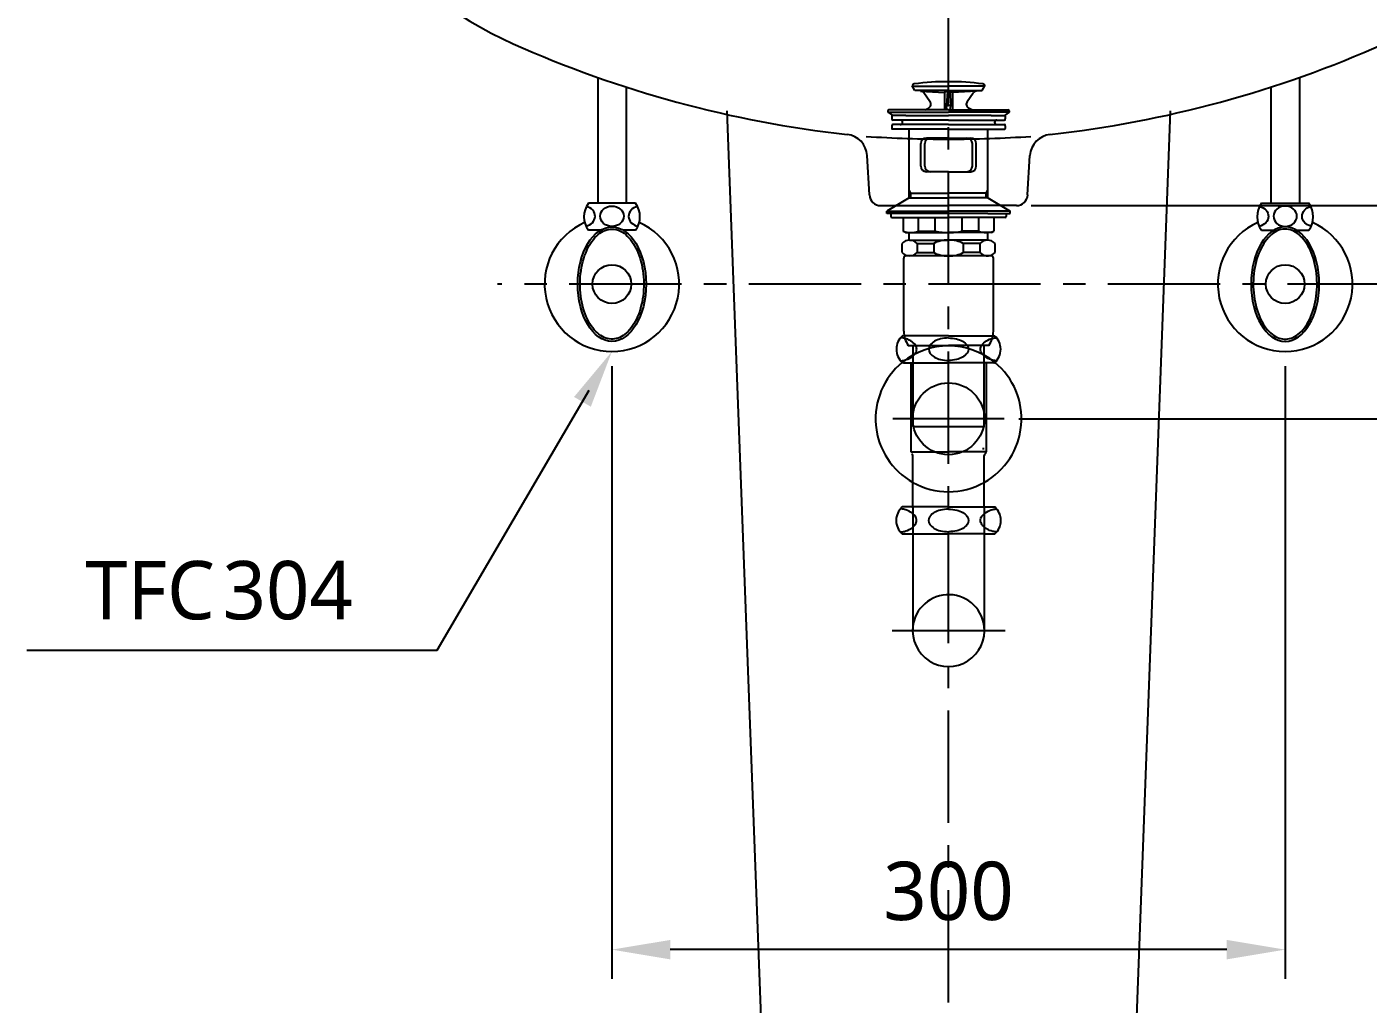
# Model space of a CAD drawing. Extents: x 7158 to 10258, y -4678 to -2578.
# Drawn here: x 7948 to 8545, y -4273 to -3838 of the extents above; entities that cross this region are included whole.
import ezdxf

# ---------------------------------------------------------------- set-up
doc = ezdxf.new("R2010")
doc.units = 0
doc.header["$LTSCALE"] = 20
doc.header["$MEASUREMENT"] = 0
doc.linetypes.add('CENTER', pattern=[2, 1.25, -0.25, 0.25, -0.25])
doc.layers.get('0').update_dxf_attribs({"linetype": 'CONTINUOUS'})
doc.layers.get('DEFPOINTS').update_dxf_attribs({"linetype": 'CONTINUOUS'})
for name, color, linetype in [('1', 1, 'CONTINUOUS'), ('3', 3, 'CONTINUOUS'), ('4', 4, 'CONTINUOUS'), ('6', 6, 'CONTINUOUS'), ('7', 7, 'CONTINUOUS'), ('CENTER', 2, 'CENTER')]:
    doc.layers.add(name, color=color, linetype=linetype)
doc.styles.get("Standard").update_dxf_attribs({"font": 'NanumGothic.ttf'})
doc.dimstyles.get("Standard").update_dxf_attribs({"dimtxt": 2.5, "dimasz": 2, "dimexe": 2, "dimexo": 1, "dimgap": 1.5, "dimtad": 1, "dimdec": 0, "dimlfac": 10, "dimrnd": 0.5, "dimzin": 0, "dimdsep": 46, "dimtxsty": 'Standard', "dimcen": 0, "dimclrt": 2, "dimadec": 0, "dimazin": 0, "dimtfac": 1, "dimtdec": 0, "dimtmove": 0, "dimatfit": 3, "dimfxl": 1, "dimtolj": 1, "dimtzin": 0, "dimarcsym": 0})

# ---------------------------------------------------------------- blocks, each defined once
blk = doc.blocks.new('*D48')
at = {"layer": '1', "color": 3, "lineweight": -2, "transparency": 16777216}
for p, q in [((8208.4, -3989.02), (8208.4, -4262.04)), ((8508.4, -3989.02), (8508.4, -4262.04)), ((8482.4, -4249.04), (8234.4, -4249.04))]:
    blk.add_line(p, q, dxfattribs=at)
at = {"layer": '1', "color": 3, "transparency": 16777216}
for points in [[(8234.4, -4244.71), (8234.4, -4253.37), (8208.4, -4249.04)], [(8482.4, -4244.71), (8482.4, -4253.37), (8508.4, -4249.04)]]:
    blk.add_solid(points, dxfattribs=at)
at = {"layer": 'DEFPOINTS', "color": 0, "transparency": 16777216}
for p in [(8208.4, -3982.52), (8508.4, -3982.52), (8208.4, -4249.04)]:
    blk.add_point(p, dxfattribs=at)
at = {"layer": '1', "color": 2, "transparency": 16777216, "insert": (8358.4, -4223.04), "char_height": 26, "attachment_point": 5}
blk.add_mtext('\\A1;300', dxfattribs=at)
blk = doc.blocks.new('*D52')
at = {"layer": '1', "color": 3, "lineweight": -2, "transparency": 16777216}
for p, q in [((8649.9, -3702.52), (8734.13, -3702.52)), ((8721.13, -3891.52), (8721.13, -3728.52)), ((8395.16, -3917.52), (8734.13, -3917.52))]:
    blk.add_line(p, q, dxfattribs=at)
at = {"layer": '1', "color": 3, "transparency": 16777216}
for points in [[(8716.79, -3728.52), (8725.46, -3728.52), (8721.13, -3702.52)], [(8716.79, -3891.52), (8725.46, -3891.52), (8721.13, -3917.52)]]:
    blk.add_solid(points, dxfattribs=at)
at = {"layer": 'DEFPOINTS', "color": 0, "transparency": 16777216}
for p in [(8643.4, -3702.52), (8721.13, -3702.52), (8388.66, -3917.52)]:
    blk.add_point(p, dxfattribs=at)
at = {"layer": '1', "color": 2, "transparency": 16777216, "insert": (8695.13, -3810.02), "char_height": 26, "attachment_point": 5, "rotation": 90}
blk.add_mtext('\\A1;215', dxfattribs=at)
blk = doc.blocks.new('*D54')
at = {"layer": '1', "color": 3, "lineweight": -2, "transparency": 16777216}
for p, q in [((8649.9, -3702.52), (8895.17, -3702.52)), ((8882.17, -3986.56), (8882.17, -3728.52)), ((8389.67, -4012.56), (8895.17, -4012.56))]:
    blk.add_line(p, q, dxfattribs=at)
at = {"layer": '1', "color": 3, "transparency": 16777216}
for points in [[(8877.83, -3728.52), (8886.5, -3728.52), (8882.17, -3702.52)], [(8877.83, -3986.56), (8886.5, -3986.56), (8882.17, -4012.56)]]:
    blk.add_solid(points, dxfattribs=at)
at = {"layer": 'DEFPOINTS', "color": 0, "transparency": 16777216}
for p in [(8643.4, -3702.52), (8882.17, -3702.52), (8383.17, -4012.56)]:
    blk.add_point(p, dxfattribs=at)
at = {"layer": '1', "color": 2, "transparency": 16777216, "insert": (8856.17, -3857.54), "char_height": 26, "attachment_point": 5, "rotation": 90}
blk.add_mtext('\\A1;310', dxfattribs=at)

msp = doc.modelspace()

# ---------------------------------------------------------------- linework, layer by layer
for centre, start, end in [((8368.31, -3388.88), 245.93629, 263.67608), ((8348.49, -3388.88), 276.32392, 294.06371)]:
    msp.add_arc(centre, 500, start, end)
at = {"layer": '1', "color": 3}
for p, q in [((8130.47, -4115.63), (8198.3, -3999.78)), ((7947.67, -4115.63), (8130.47, -4115.63))]:
    msp.add_line(p, q, dxfattribs=at)
msp.add_solid([(8191.52, -4002.77), (8199, -4007.14), (8208.4, -3982.52)], dxfattribs=at)
at = {"layer": '3'}
for p, q in [((8343.4, -3866.32), (8342.17, -3864.19)), ((8342.28, -3864.39), (8358.4, -3864.39)), ((8358.4, -3866.32), (8343.4, -3866.32)), ((8345.91, -3866.51), (8356.65, -3867.21)), ((8358.4, -3866.32), (8356.65, -3867.21)), ((8357.88, -3866.59), (8357.45, -3872.99)), ((8374.51, -3864.39), (8358.4, -3864.39)), ((8358.4, -3866.32), (8373.4, -3866.32)), ((8358.4, -3866.32), (8360.15, -3867.21)), ((8358.92, -3866.59), (8359.35, -3872.99)), ((8370.88, -3866.51), (8360.15, -3867.21)), ((8373.4, -3866.32), (8374.63, -3864.19)), ((8350.13, -3871.2), (8347.41, -3867.35)), ((8356.65, -3867.21), (8356.65, -3874.92)), ((8357.65, -3874.92), (8357.45, -3872.97)), ((8357.45, -3872.97), (8358.4, -3872.97)), ((8359.35, -3872.97), (8358.4, -3872.97)), ((8359.15, -3874.92), (8359.35, -3872.97)), ((8360.15, -3867.21), (8360.15, -3874.92)), ((8366.67, -3871.2), (8369.39, -3867.35)), ((8331.4, -3875.32), (8331.4, -3875.92)), ((8331.4, -3875.92), (8358.4, -3875.92)), ((8331.4, -3875.92), (8333.54, -3877.42)), ((8341.1, -3874.92), (8331.8, -3874.92)), ((8333.1, -3877.62), (8333.1, -3878.92)), ((8339.4, -3877.42), (8333.3, -3877.42)), ((8339.4, -3877.42), (8358.4, -3877.42)), ((8358.4, -3874.92), (8341.1, -3874.92)), ((8348.04, -3874.92), (8349.49, -3874.09)), ((8358.4, -3874.92), (8375.7, -3874.92)), ((8385.4, -3875.92), (8358.4, -3875.92)), ((8377.4, -3877.42), (8358.4, -3877.42)), ((8368.76, -3874.92), (8367.31, -3874.09)), ((8375.7, -3874.92), (8385, -3874.92)), ((8377.4, -3877.42), (8383.5, -3877.42)), ((8385.4, -3875.92), (8383.26, -3877.42)), ((8383.7, -3877.62), (8383.7, -3878.92)), ((8385.4, -3875.32), (8385.4, -3875.92)), ((8333.1, -3881.92), (8333.1, -3883.22)), ((8358.4, -3883.42), (8333.3, -3883.42)), ((8358.4, -3879.42), (8333.6, -3879.42)), ((8358.4, -3881.42), (8333.6, -3881.42)), ((8340.9, -3914.02), (8340.9, -3883.42)), ((8358.4, -3879.42), (8383.2, -3879.42)), ((8358.4, -3881.42), (8383.2, -3881.42)), ((8358.4, -3883.42), (8383.5, -3883.42)), ((8375.9, -3914.02), (8375.9, -3883.42)), ((8383.7, -3881.92), (8383.7, -3883.22)), ((8346.03, -3899.92), (8346.03, -3889.92)), ((8347.79, -3899.92), (8347.79, -3889.92)), ((8358.4, -3887.42), (8348.53, -3887.42)), ((8358.4, -3887.42), (8368.27, -3887.42)), ((8369.01, -3899.92), (8369.01, -3889.92)), ((8370.77, -3899.92), (8370.77, -3889.92)), ((8358.4, -3902.42), (8348.53, -3902.42)), ((8358.4, -3902.42), (8368.27, -3902.42)), ((8340.9, -3914.02), (8330.9, -3920.02)), ((8341.6, -3911.92), (8340.9, -3910.71)), ((8340.9, -3911.92), (8358.4, -3911.92)), ((8340.9, -3914.02), (8358.4, -3914.02)), ((8341.6, -3914.02), (8341.6, -3911.92)), ((8375.9, -3911.92), (8358.4, -3911.92)), ((8375.9, -3914.02), (8358.4, -3914.02)), ((8375.2, -3911.92), (8375.9, -3910.71)), ((8375.2, -3914.02), (8375.2, -3911.92)), ((8375.9, -3914.02), (8385.9, -3920.02)), ((8330.9, -3920.02), (8358.4, -3920.02)), ((8330.9, -3921.02), (8330.9, -3920.02)), ((8385.9, -3920.02), (8358.4, -3920.02)), ((8385.9, -3921.02), (8385.9, -3920.02)), ((8340.9, -3921.02), (8330.9, -3921.02)), ((8332.71, -3921.02), (8332.71, -3922.32)), ((8333.21, -3922.82), (8338.21, -3922.82)), ((8338.21, -3922.82), (8358.4, -3922.82)), ((8338.21, -3922.82), (8338.21, -3928.94)), ((8375.9, -3921.02), (8340.9, -3921.02)), ((8344.98, -3928.94), (8344.98, -3922.82)), ((8352.38, -3928.94), (8352.38, -3922.82)), ((8378.59, -3922.82), (8358.4, -3922.82)), ((8364.42, -3928.94), (8364.42, -3922.82)), ((8371.82, -3928.94), (8371.82, -3922.82)), ((8375.9, -3921.02), (8385.9, -3921.02)), ((8378.59, -3922.82), (8378.59, -3928.94)), ((8383.59, -3922.82), (8378.59, -3922.82)), ((8384.09, -3921.02), (8384.09, -3922.32)), ((8339.21, -3929.52), (8338.21, -3928.94)), ((8339.21, -3929.52), (8340.61, -3929.52)), ((8340.61, -3929.52), (8358.4, -3929.52)), ((8340.9, -3932.93), (8340.9, -3929.52)), ((8341.04, -3932.92), (8358.16, -3932.92)), ((8344.98, -3928.94), (8352.38, -3928.94)), ((8376.19, -3929.52), (8358.4, -3929.52)), ((8375.76, -3932.92), (8358.64, -3932.92)), ((8371.82, -3928.94), (8364.42, -3928.94)), ((8375.9, -3932.93), (8375.9, -3929.52)), ((8377.59, -3929.52), (8376.19, -3929.52)), ((8377.59, -3929.52), (8378.59, -3928.94)), ((8337.66, -3938.48), (8337.66, -3934.37)), ((8344.43, -3934.37), (8351.83, -3934.37)), ((8344.43, -3934.37), (8344.43, -3938.48)), ((8344.43, -3938.48), (8351.83, -3938.48)), ((8351.83, -3934.37), (8351.83, -3938.48)), ((8364.97, -3934.37), (8364.97, -3938.48)), ((8372.37, -3934.37), (8364.97, -3934.37)), ((8372.37, -3938.48), (8364.97, -3938.48)), ((8372.37, -3934.37), (8372.37, -3938.48)), ((8379.14, -3938.48), (8379.14, -3934.37)), ((8338.4, -3973.53), (8338.4, -3940.92)), ((8358.4, -3939.92), (8339.4, -3939.92)), ((8375.76, -3939.92), (8358.4, -3939.92)), ((8375.2, -3939.92), (8375.76, -3939.92)), ((8375.76, -3939.92), (8376.16, -3939.92)), ((8377.4, -3939.92), (8375.9, -3939.92)), ((8378.4, -3973.53), (8378.4, -3940.92)), ((8378.4, -3946.29), (8378.4, -3940.92)), ((8340.4, -3979.92), (8358.4, -3979.92)), ((8342.52, -3979.92), (8342.52, -4015.92)), ((8376.4, -3979.92), (8358.4, -3979.92)), ((8374.27, -4015.92), (8374.27, -3979.92)), ((8342.52, -4015.92), (8374.27, -4015.92)), ((8374.27, -4025.92), (8373.57, -4025.92))]:
    msp.add_line(p, q, dxfattribs=at)
for centre, radius, start, end in [((8343.25, -3864.39), 1.1, 97.32041, 169.4262), ((8358.4, -3982.32), 120, 90, 97.32041), ((8345.77, -3868.5), 2, 35.20233, 86.26181), ((8358.4, -3982.32), 120, 82.67959, 90), ((8371.03, -3868.5), 2, 93.73819, 144.79767), ((8373.55, -3864.39), 1.1, 10.5738, 82.67959), ((8348.49, -3872.36), 2, 300, 35.20233), ((8368.31, -3872.36), 2, 144.79767, 240), ((8331.8, -3875.32), 0.4, 90, 180), ((8333.3, -3877.62), 0.2, 90, 180), ((8333.6, -3878.92), 0.5, 180, 270), ((8383.2, -3878.92), 0.5, 270, 0), ((8383.5, -3877.62), 0.2, 0, 90), ((8385, -3875.32), 0.4, 0, 90), ((8333.6, -3881.92), 0.5, 90, 180), ((8333.3, -3883.22), 0.2, 180, 270), ((8336.9, -3880.42), 1, 270, 90), ((8379.9, -3880.42), 1, 90, 270), ((8383.2, -3881.92), 0.5, 0, 90), ((8383.5, -3883.22), 0.2, 270, 0), ((8348.53, -3889.92), 2.5, 90, 180), ((8350.29, -3889.92), 2.5, 90, 180), ((8366.51, -3889.92), 2.5, 0, 90), ((8368.27, -3889.92), 2.5, 0, 90), ((8348.53, -3899.92), 2.5, 180, 270), ((8350.29, -3899.92), 2.5, 180, 270), ((8366.51, -3899.92), 2.5, 270, 0), ((8368.27, -3899.92), 2.5, 270, 0), ((8333.21, -3922.32), 0.5, 180, 270), ((8383.59, -3922.32), 0.5, 270, 0), ((8341.04, -3937.63), 4.7, 43.94094, 136.05906), ((8341.59, -3919.34), 10.18, 250.56793, 289.43207), ((8357.93, -3946.53), 13.61, 89.0643, 116.64719), ((8358.21, -3900.07), 29.46, 258.59557, 270.37374), ((8358.59, -3900.07), 29.46, 269.62626, 281.40443), ((8358.87, -3946.53), 13.61, 63.35281, 90.9357), ((8375.2, -3919.34), 10.18, 250.56793, 289.43207), ((8375.76, -3937.63), 4.7, 43.94094, 136.05906), ((8341.04, -3935.22), 4.7, 223.94094, 316.05906), ((8357.93, -3926.32), 13.61, 243.35281, 270.9357), ((8358.87, -3926.32), 13.61, 269.0643, 296.64719), ((8375.76, -3935.22), 4.7, 223.94094, 316.05906), ((8339.4, -3940.92), 1, 90, 180), ((8377.4, -3940.92), 1, 0, 90), ((8351.39, -3972.98), 13, 182.42004, 212.30001), ((8365.41, -3972.98), 13, 327.69999, 357.57996)]:
    msp.add_arc(centre, radius, start, end, dxfattribs=at)
at = {"layer": '4'}
for p, q in [((8342.15, -3975.52), (8337.86, -3975.52)), ((8358.4, -3975.52), (8342.15, -3975.52)), ((8358.4, -3975.52), (8374.65, -3975.52)), ((8374.65, -3975.52), (8378.94, -3975.52)), ((8338.25, -3987.52), (8337.86, -3987.52)), ((8338.25, -3987.52), (8358.4, -3987.52)), ((8341.6, -3987.52), (8341.6, -4027.3)), ((8378.55, -3987.52), (8358.4, -3987.52)), ((8375.2, -3987.52), (8375.2, -4027.3)), ((8378.55, -3987.52), (8378.94, -3987.52)), ((8383.17, -4012.56), (8333.62, -4012.56)), ((8341.6, -4027.3), (8358.4, -4027.3)), ((8375.2, -4027.3), (8358.4, -4027.3)), ((8342.52, -4052.12), (8342.52, -4028.94)), ((8374.27, -4052.12), (8374.27, -4028.94)), ((8342.52, -4051.82), (8337.78, -4051.82)), ((8358.32, -4051.82), (8342.52, -4051.82)), ((8342.52, -4052.12), (8342.52, -4107.02)), ((8358.32, -4051.82), (8358.4, -4051.82)), ((8358.48, -4051.82), (8358.4, -4051.82)), ((8358.48, -4051.82), (8374.27, -4051.82)), ((8374.27, -4051.82), (8379.02, -4051.82)), ((8374.27, -4052.12), (8374.27, -4107.02)), ((8337.78, -4063.82), (8342.52, -4063.82)), ((8342.52, -4063.82), (8358.32, -4063.82)), ((8374.27, -4063.82), (8358.48, -4063.82)), ((8374.27, -4063.82), (8379.02, -4063.82)), ((8383.57, -4107.02), (8333.23, -4107.02))]:
    msp.add_line(p, q, dxfattribs=at)
for points in [[(8344.2, -3981.52, 0.155217), (8343.61, -3979.66, 0.106747), (8341.55, -3977.77, 0.073043), (8338.78, -3976.65, 0.028511), (8337.05, -3976.34, 0.059523)], [(8350.12, -3979.78, 0.32729), (8350.12, -3983.26, 0.106373), (8352.14, -3985.05, 0.071219), (8354.84, -3986.11, 0.057537), (8358.4, -3986.52, 0.057537)], [(8358.4, -3976.52, 0.057537), (8354.84, -3976.93, 0.071219), (8352.14, -3977.98, 0.106373), (8350.12, -3979.78, 0.159483)], [(8358.4, -3976.52, -0.057537), (8361.96, -3976.93, -0.071219), (8364.66, -3977.98, -0.106373), (8366.68, -3979.78, -0.159483)], [(8366.68, -3979.78, -0.32729), (8366.68, -3983.26, -0.106373), (8364.66, -3985.05, -0.071219), (8361.96, -3986.11, -0.057537), (8358.4, -3986.52, -0.057537)], [(8372.59, -3981.52, -0.155217), (8373.18, -3979.66, -0.106747), (8375.25, -3977.77, -0.073043), (8378.02, -3976.65, -0.028511), (8379.75, -3976.34, -0.059523)], [(8337.05, -3986.7, 0.028511), (8338.78, -3986.38, 0.073043), (8341.55, -3985.26, 0.106747), (8343.61, -3983.37, 0.155217), (8344.2, -3981.52, 0.155217)], [(8379.75, -3986.7, -0.028511), (8378.02, -3986.38, -0.073043), (8375.25, -3985.26, -0.106747), (8373.18, -3983.37, -0.155217), (8372.59, -3981.52, -0.155217)], [(8342.52, -4054.83, 0.049056), (8341.47, -4054.07, 0.073043), (8338.7, -4052.95, 0.028511), (8336.98, -4052.64)], [(8344.13, -4057.82, 0.155217), (8343.54, -4055.96, 0.054411), (8342.58, -4054.89, 0.054411)], [(8342.58, -4060.75, 0.054321), (8343.54, -4059.67, 0.155217), (8344.13, -4057.82)], [(8350.04, -4056.08, 0.32729), (8350.04, -4059.56, 0.106373), (8352.06, -4061.35, 0.071219), (8354.76, -4062.41, 0.057537), (8358.32, -4062.82, 0.057537)], [(8358.4, -4052.82, 0.05879), (8354.76, -4053.23, 0.071219), (8352.06, -4054.28, 0.106373), (8350.04, -4056.08, 0.159483)], [(8358.4, -4052.82, -0.05879), (8362.04, -4053.23, -0.071219), (8364.74, -4054.28, -0.106373), (8366.76, -4056.08, -0.159483)], [(8366.76, -4056.08, -0.32729), (8366.76, -4059.56, -0.106373), (8364.74, -4061.35, -0.071219), (8362.04, -4062.41, -0.057537), (8358.48, -4062.82, -0.057537)], [(8372.67, -4057.82, -0.155217), (8373.26, -4055.96, -0.05495), (8374.23, -4054.88, -0.05495)], [(8374.22, -4060.75, -0.054539), (8373.26, -4059.67, -0.155217), (8372.67, -4057.82)], [(8374.27, -4054.83, -0.049056), (8375.32, -4054.07, -0.073043), (8378.09, -4052.95, -0.028511), (8379.82, -4052.64)], [(8336.98, -4063, 0.028511), (8338.7, -4062.68, 0.073043), (8341.47, -4061.56, 0.049056), (8342.52, -4060.8, 0.049056)], [(8379.82, -4063, -0.028511), (8378.09, -4062.68, -0.073043), (8375.32, -4061.56, -0.049056), (8374.27, -4060.8, -0.049056)]]:
    msp.add_lwpolyline(points, format="xyb", dxfattribs=at)
msp.add_circle((8358.4, -4012.52), 16, dxfattribs=at)
for centre, radius, start, end in [((8343.15, -3981.52), 8, 131.40962, 228.59038), ((8358.4, -4012.52), 32.5, 50.55292, 129.44708), ((8373.65, -3981.52), 8, 311.40962, 48.59038), ((8358.4, -4012.52), 32.5, 129.44708, 240.76049), ((8358.4, -4012.52), 32.5, 299.23951, 50.55292), ((8341.6, -4028.94), 0.925, 0, 58.70259), ((8375.2, -4028.94), 0.925, 121.29741, 180), ((8374.2, -4027.3), 1, 301.29741, 0), ((8358.4, -4012.52), 32.5, 240.76049, 299.23951), ((8343.07, -4057.82), 8, 131.40962, 228.59038), ((8373.73, -4057.82), 8, 311.40962, 48.59038), ((8358.4, -4106.89), 16, 7.16664, 180), ((8358.4, -4106.89), 16, 172.83336, 7.16664)]:
    msp.add_arc(centre, radius, start, end, dxfattribs=at)
at = {"layer": '6'}
for p, q in [((8202.05, -3860.43), (8202.05, -3916.52)), ((8514.75, -3860.43), (8514.75, -3916.52)), ((8214.75, -3864.72), (8214.75, -3916.52)), ((8502.05, -3864.72), (8502.05, -3916.52)), ((8214.75, -3916.52), (8197.9, -3916.52)), ((8218.9, -3916.52), (8214.75, -3916.52)), ((8497.9, -3916.52), (8502.05, -3916.52)), ((8502.05, -3916.52), (8518.9, -3916.52)), ((8203.26, -3928.52), (8197.9, -3928.52)), ((8218.9, -3928.52), (8213.54, -3928.52)), ((8497.9, -3928.52), (8503.26, -3928.52)), ((8513.54, -3928.52), (8518.9, -3928.52))]:
    msp.add_line(p, q, dxfattribs=at)
for centre in [(8208.4, -3952.52), (8508.4, -3952.52)]:
    msp.add_circle(centre, 8.62, dxfattribs=at)
for centre, radius, start, end in [((8205.9, -3922.52), 10, 143.1301, 216.8699), ((8210.9, -3922.52), 10, 323.1301, 36.8699), ((8505.9, -3922.52), 10, 143.1301, 216.8699), ((8510.9, -3922.52), 10, 323.1301, 36.8699), ((8208.4, -3952.52), 30, 113.91725, 66.08275), ((8508.4, -3952.52), 30, 113.91725, 66.08275)]:
    msp.add_arc(centre, radius, start, end, dxfattribs=at)
for centre, major_axis, start_param, end_param in [((8195.63, -3922.29), (-5.23, 0), 1.800504, 4.443058), ((8221.08, -3922.29), (5.23, 0), 1.824119, 4.49897)]:
    msp.add_ellipse(centre, major_axis=major_axis, ratio=0.866391, start_param=start_param, end_param=end_param, dxfattribs=at)
for centre, major_axis, ratio in [((8208.4, -3922.29), (5.23, 0), 0.866391), ((8208.4, -3952.52), (0, 25.5), 0.596529)]:
    msp.add_ellipse(centre, major_axis=major_axis, ratio=ratio, dxfattribs=at)
at = {"layer": '6', "extrusion": (0, 0, -1)}
for centre, major_axis, start_param, end_param in [((8495.72, -3922.29), (-5.23, 0), 1.824119, 4.49897), ((8521.17, -3922.29), (5.23, 0), 1.800504, 4.443058)]:
    msp.add_ellipse(centre, major_axis=major_axis, ratio=0.866391, start_param=start_param, end_param=end_param, dxfattribs=at)
for centre, major_axis, ratio in [((8508.4, -3922.29), (-5.23, 0), 0.866391), ((8508.4, -3952.52), (0, 25.5), 0.596529)]:
    msp.add_ellipse(centre, major_axis=major_axis, ratio=ratio, dxfattribs=at)
at = {"layer": '6'}
for points in [[(8208.4, -3928.02), (8206.32, -3928.02), (8204.22, -3928.83), (8200.32, -3932.07), (8198.55, -3934.51), (8195.83, -3940.54), (8194.87, -3944.12), (8194.02, -3951.64), (8194.12, -3955.57), (8195.36, -3962.92), (8196.49, -3966.34), (8199.5, -3971.93), (8201.38, -3974.09), (8205.38, -3976.73), (8207.49, -3977.23), (8211.64, -3976.63), (8213.73, -3975.51), (8217.48, -3971.68), (8219.13, -3968.97), (8221.54, -3962.55), (8222.3, -3958.84), (8222.77, -3951.23), (8222.46, -3947.33), (8220.86, -3940.19), (8219.56, -3936.95), (8216.29, -3931.84), (8214.33, -3929.98), (8211.01, -3928.33), (8209.7, -3928.02), (8208.4, -3928.02)], [(8508.4, -3928.02), (8510.48, -3928.02), (8512.58, -3928.83), (8516.48, -3932.07), (8518.25, -3934.51), (8520.97, -3940.54), (8521.93, -3944.12), (8522.78, -3951.64), (8522.68, -3955.57), (8521.44, -3962.92), (8520.31, -3966.34), (8517.3, -3971.93), (8515.42, -3974.09), (8511.42, -3976.73), (8509.31, -3977.23), (8505.16, -3976.63), (8503.07, -3975.51), (8499.32, -3971.68), (8497.67, -3968.97), (8495.26, -3962.55), (8494.5, -3958.84), (8494.03, -3951.23), (8494.34, -3947.33), (8495.94, -3940.19), (8497.24, -3936.95), (8500.51, -3931.84), (8502.47, -3929.98), (8505.79, -3928.33), (8507.1, -3928.02), (8508.4, -3928.02)]]:
    msp.add_open_spline(points, degree=3, knots=[0, 0, 0, 0, 0.46111, 0.46111, 0.922219, 0.922219, 1.383329, 1.383329, 1.844439, 1.844439, 2.305549, 2.305549, 2.766658, 2.766658, 3.227768, 3.227768, 3.688878, 3.688878, 4.149988, 4.149988, 4.611097, 4.611097, 5.072207, 5.072207, 5.533317, 5.533317, 5.994427, 5.994427, 6.283185, 6.283185, 6.283185, 6.283185], dxfattribs=at)
at = {"layer": '7'}
for p, q in [((8259.65, -3875.34, -1.61), (8283.4, -4512.52)), ((8457.15, -3875.34, -1.61), (8433.4, -4512.52))]:
    msp.add_line(p, q, dxfattribs=at)
at = {"layer": '7', "extrusion": (0, 1, 0)}
for p, q in [((8358.4, -3884.68, -14.18), (8358.4, -3884.68, 445.82)), ((8358.4, -3884.68, 445.82), (8358.4, -3884.68, -14.18)), ((8358.4, -3884.68, -14.18), (8358.4, -3884.68, 445.82)), ((8358.4, -3884.68, 445.82), (8358.4, -3884.68, -14.18)), ((8358.4, -3884.68, 20), (8358.4, -3884.68, 0)), ((8358.4, -3884.68, 20), (8358.4, -3884.68, 0)), ((8358.4, -3884.68, 20), (8358.4, -3884.68, 0)), ((8358.4, -3884.68, 20), (8358.4, -3884.68, 0)), ((8358.4, -3884.68, -14.18), (8358.4, -3884.68, -14.18)), ((8358.4, -3884.68, -14.18), (8358.4, -3884.68, -14.18)), ((8358.4, -3884.68, -14.18), (8358.4, -3884.68, -14.18)), ((8358.4, -3884.68, -14.18), (8358.4, -3884.68, -14.18)), ((8358.4, -3884.68, 0), (8358.4, -3884.68, -14.18)), ((8358.4, -3884.68, 0), (8358.4, -3884.68, -14.18)), ((8358.4, -3884.68, 0), (8358.4, -3884.68, -14.18)), ((8358.4, -3884.68, 0), (8358.4, -3884.68, -14.18)), ((8358.4, -3884.68, 445.82), (8358.4, -3884.68, 445.82)), ((8358.4, -3884.68, 445.82), (8358.4, -3884.68, 445.82)), ((8358.4, -3884.68, 445.82), (8358.4, -3884.68, 445.82)), ((8358.4, -3884.68, 445.82), (8358.4, -3884.68, 445.82)), ((8358.4, -3884.68, 410.51), (8358.4, -3884.68, 445.82)), ((8358.4, -3884.68, 410.51), (8358.4, -3884.68, 445.82)), ((8323.15, -3912.78), (8322.12, -3895.25)), ((8393.65, -3912.78), (8394.68, -3895.25)), ((8328.14, -3917.52), (8358.4, -3917.52)), ((8388.66, -3917.52), (8358.4, -3917.52))]:
    msp.add_line(p, q, dxfattribs=at)
at = {"layer": '7'}
for centre, radius, start, end in [((8235.43, -3686.45), 174.11, 189.14459, 245.93629), ((8312.13, -3895.78), 10, 3, 83.96941), ((8358.4, -3342.25), 545.67, 266.14042, 269.99998), ((8358.4, -3342.25), 545.67, 270.00002, 273.85958), ((8404.67, -3895.78), 10, 96.03059, 177), ((8328.14, -3912.52), 5, 183, 270), ((8388.66, -3912.52), 5, 270, 357)]:
    msp.add_arc(centre, radius, start, end, dxfattribs=at)
for points, knots in [([(8358.4, -3884.68, 381.33), (8358.4, -3884.68, 320.01), (8358.4, -3884.68, 258.69), (8358.4, -3884.68, 138.24), (8358.4, -3884.68, 79.12), (8358.4, -3884.68, 20)], [0, 0, 0, 0, 0.509144, 0.509144, 1, 1, 1, 1]), ([(8358.4, -3884.68, 381.33), (8358.4, -3884.68, 320.01), (8358.4, -3884.68, 258.69), (8358.4, -3884.68, 138.24), (8358.4, -3884.68, 79.12), (8358.4, -3884.68, 20)], [0, 0, 0, 0, 0.509144, 0.509144, 1, 1, 1, 1]), ([(8358.4, -3884.68, 381.33), (8358.4, -3884.68, 320.01), (8358.4, -3884.68, 258.69), (8358.4, -3884.68, 138.24), (8358.4, -3884.68, 79.12), (8358.4, -3884.68, 20)], [0, 0, 0, 0, 0.509144, 0.509144, 1, 1, 1, 1]), ([(8358.4, -3884.68, 381.33), (8358.4, -3884.68, 320.01), (8358.4, -3884.68, 258.69), (8358.4, -3884.68, 138.24), (8358.4, -3884.68, 79.12), (8358.4, -3884.68, 20)], [0, 0, 0, 0, 0.509144, 0.509144, 1, 1, 1, 1]), ([(8358.4, -3884.68, 410.51), (8358.4, -3884.68, 410.51), (8358.4, -3884.68, 410.6), (8358.4, -3884.68, 410.98), (8358.4, -3884.68, 411.25), (8358.4, -3884.68, 411.56)], [0, 0, 0, 0, 0.535587, 0.535587, 1, 1, 1, 1]), ([(8358.4, -3884.68, 410.51), (8358.4, -3884.68, 410.51), (8358.4, -3884.68, 410.6), (8358.4, -3884.68, 410.98), (8358.4, -3884.68, 411.25), (8358.4, -3884.68, 411.56)], [0, 0, 0, 0, 0.535587, 0.535587, 1, 1, 1, 1]), ([(8358.4, -3884.68, 410.51), (8358.4, -3884.68, 410.51), (8358.4, -3884.68, 410.6), (8358.4, -3884.68, 410.98), (8358.4, -3884.68, 411.25), (8358.4, -3884.68, 411.56)], [0, 0, 0, 0, 0.535587, 0.535587, 1, 1, 1, 1]), ([(8358.4, -3884.68, 410.51), (8358.4, -3884.68, 410.51), (8358.4, -3884.68, 410.6), (8358.4, -3884.68, 410.98), (8358.4, -3884.68, 411.25), (8358.4, -3884.68, 411.56)], [0, 0, 0, 0, 0.535587, 0.535587, 1, 1, 1, 1]), ([(8358.4, -3884.68, 381.33), (8358.4, -3884.68, 385.34), (8358.4, -3884.68, 389.33), (8358.4, -3884.68, 396.64), (8358.4, -3884.68, 400.03), (8358.4, -3884.68, 405.62), (8358.4, -3884.68, 407.86), (8358.4, -3884.68, 410.85), (8358.4, -3884.68, 411.61), (8358.4, -3884.68, 411.56)], [0, 0, 0, 0, 0.25, 0.25, 0.5, 0.5, 0.75, 0.75, 1, 1, 1, 1]), ([(8358.4, -3884.68, 381.33), (8358.4, -3884.68, 385.34), (8358.4, -3884.68, 389.33), (8358.4, -3884.68, 396.64), (8358.4, -3884.68, 400.03), (8358.4, -3884.68, 405.62), (8358.4, -3884.68, 407.86), (8358.4, -3884.68, 410.85), (8358.4, -3884.68, 411.61), (8358.4, -3884.68, 411.56)], [0, 0, 0, 0, 0.25, 0.25, 0.5, 0.5, 0.75, 0.75, 1, 1, 1, 1]), ([(8358.4, -3884.68, 381.33), (8358.4, -3884.68, 385.34), (8358.4, -3884.68, 389.33), (8358.4, -3884.68, 396.64), (8358.4, -3884.68, 400.03), (8358.4, -3884.68, 405.62), (8358.4, -3884.68, 407.86), (8358.4, -3884.68, 410.85), (8358.4, -3884.68, 411.61), (8358.4, -3884.68, 411.56)], [0, 0, 0, 0, 0.25, 0.25, 0.5, 0.5, 0.75, 0.75, 1, 1, 1, 1]), ([(8358.4, -3884.68, 381.33), (8358.4, -3884.68, 385.34), (8358.4, -3884.68, 389.33), (8358.4, -3884.68, 396.64), (8358.4, -3884.68, 400.03), (8358.4, -3884.68, 405.62), (8358.4, -3884.68, 407.86), (8358.4, -3884.68, 410.85), (8358.4, -3884.68, 411.61), (8358.4, -3884.68, 411.56)], [0, 0, 0, 0, 0.25, 0.25, 0.5, 0.5, 0.75, 0.75, 1, 1, 1, 1])]:
    msp.add_open_spline(points, degree=3, knots=knots, dxfattribs=at)
for points, degree in [([(8358.4, -3884.68, 0), (8358.4, -3884.68)], 1), ([(8358.4, -3884.68, 0), (8358.4, -3884.68)], 1), ([(8358.4, -3884.68, 0), (8358.4, -3884.68)], 1), ([(8358.4, -3884.68, 0), (8358.4, -3884.68)], 1), ([(8358.4, -3884.68, -14.18), (8358.4, -3884.68, -9.46), (8358.4, -3884.68, -4.73), (8358.4, -3884.68, 0)], 3), ([(8358.4, -3884.68, -14.18), (8358.4, -3884.68, -9.46), (8358.4, -3884.68, -4.73), (8358.4, -3884.68, 0)], 3), ([(8358.4, -3884.68, -14.18), (8358.4, -3884.68, -9.46), (8358.4, -3884.68, -4.73), (8358.4, -3884.68, 0)], 3), ([(8358.4, -3884.68, -14.18), (8358.4, -3884.68, -9.46), (8358.4, -3884.68, -4.73), (8358.4, -3884.68, 0)], 3)]:
    msp.add_open_spline(points, degree=degree, dxfattribs=at)
at = {"layer": 'CENTER', "color": 2, "linetype": 'CENTER', "ltscale": 2}
for p, q in [((8358.4, -4512.52), (8358.4, -3692.56)), ((8559.4, -3952.52), (8157.4, -3952.52))]:
    msp.add_line(p, q, dxfattribs=at)

# ---------------------------------------------------------------- texts
at = {"layer": '1', "color": 2, "insert": (8033.35, -4089.05), "char_height": 26, "attachment_point": 5}
msp.add_mtext('TFC{\\H0.38462x; }304', dxfattribs=at)

# ---------------------------------------------------------------- dimensions: what is measured, and where the dimension line sits
at = {"layer": '1'}
for base, p1, picture, middle in [((8882.17, -3702.52), (8383.17, -4012.56), '*D54', (8856.17, -3857.54)), ((8721.13, -3702.52), (8388.66, -3917.52), '*D52', (8695.13, -3810.02))]:
    dim = msp.add_linear_dim(base=base, p1=p1, p2=(8643.4, -3702.52), angle=90, dimstyle='Standard', override={"dimscale": 1.3, "dimtxt": 20, "dimasz": 20, "dimexe": 10, "dimexo": 5, "dimgap": 10, "dimlfac": 1, "dimzin": 8, "dimclrd": 3, "dimclre": 3, "dimfxl": 1.25, "dimarcsym": 1}, dxfattribs=at)
    dim.commit()
    dim.dimension.update_dxf_attribs({"geometry": picture, "text_midpoint": middle})
dim = msp.add_linear_dim(base=(8208.4, -4249.04), p1=(8508.4, -3982.52), p2=(8208.4, -3982.52), dimstyle='Standard', override={"dimscale": 1.3, "dimtxt": 20, "dimasz": 20, "dimexe": 10, "dimexo": 5, "dimgap": 10, "dimlfac": 1, "dimzin": 8, "dimclrd": 3, "dimclre": 3}, dxfattribs=at)
dim.commit()
dim.dimension.update_dxf_attribs({"geometry": '*D48', "text_midpoint": (8358.4, -4223.04)})

doc.saveas('drawing.dxf')
